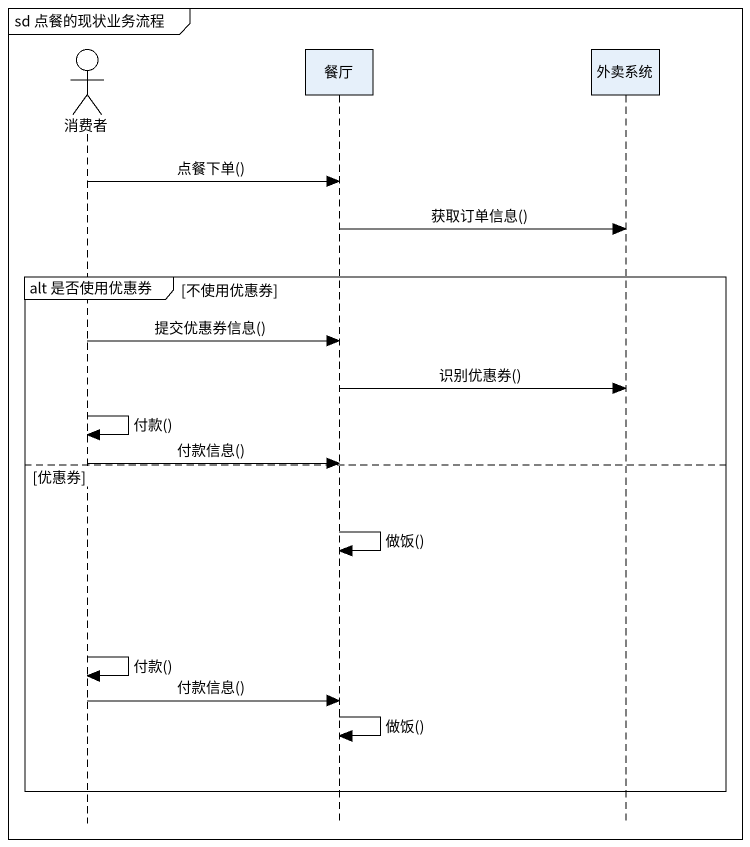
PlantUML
@startuml
mainframe sd 点餐的现状业务流程
hide footbox
actor 消费者
participant 餐厅
participant 外卖系统

消费者 -> 餐厅 : 点餐下单()
餐厅 -> 外卖系统 : 获取订单信息()
group alt 是否使用优惠券 [不使用优惠券]
  消费者 -> 餐厅 : 提交优惠券信息()
  餐厅 -> 外卖系统 : 识别优惠券()
  消费者 -> 消费者 : 付款()
  消费者 -> 餐厅 : 付款信息()
else 优惠券
  餐厅 -> 餐厅 : 做饭()
  消费者 -> 消费者 : 付款()
  消费者 -> 餐厅 : 付款信息()
  餐厅 -> 餐厅 : 做饭()
end
@enduml
